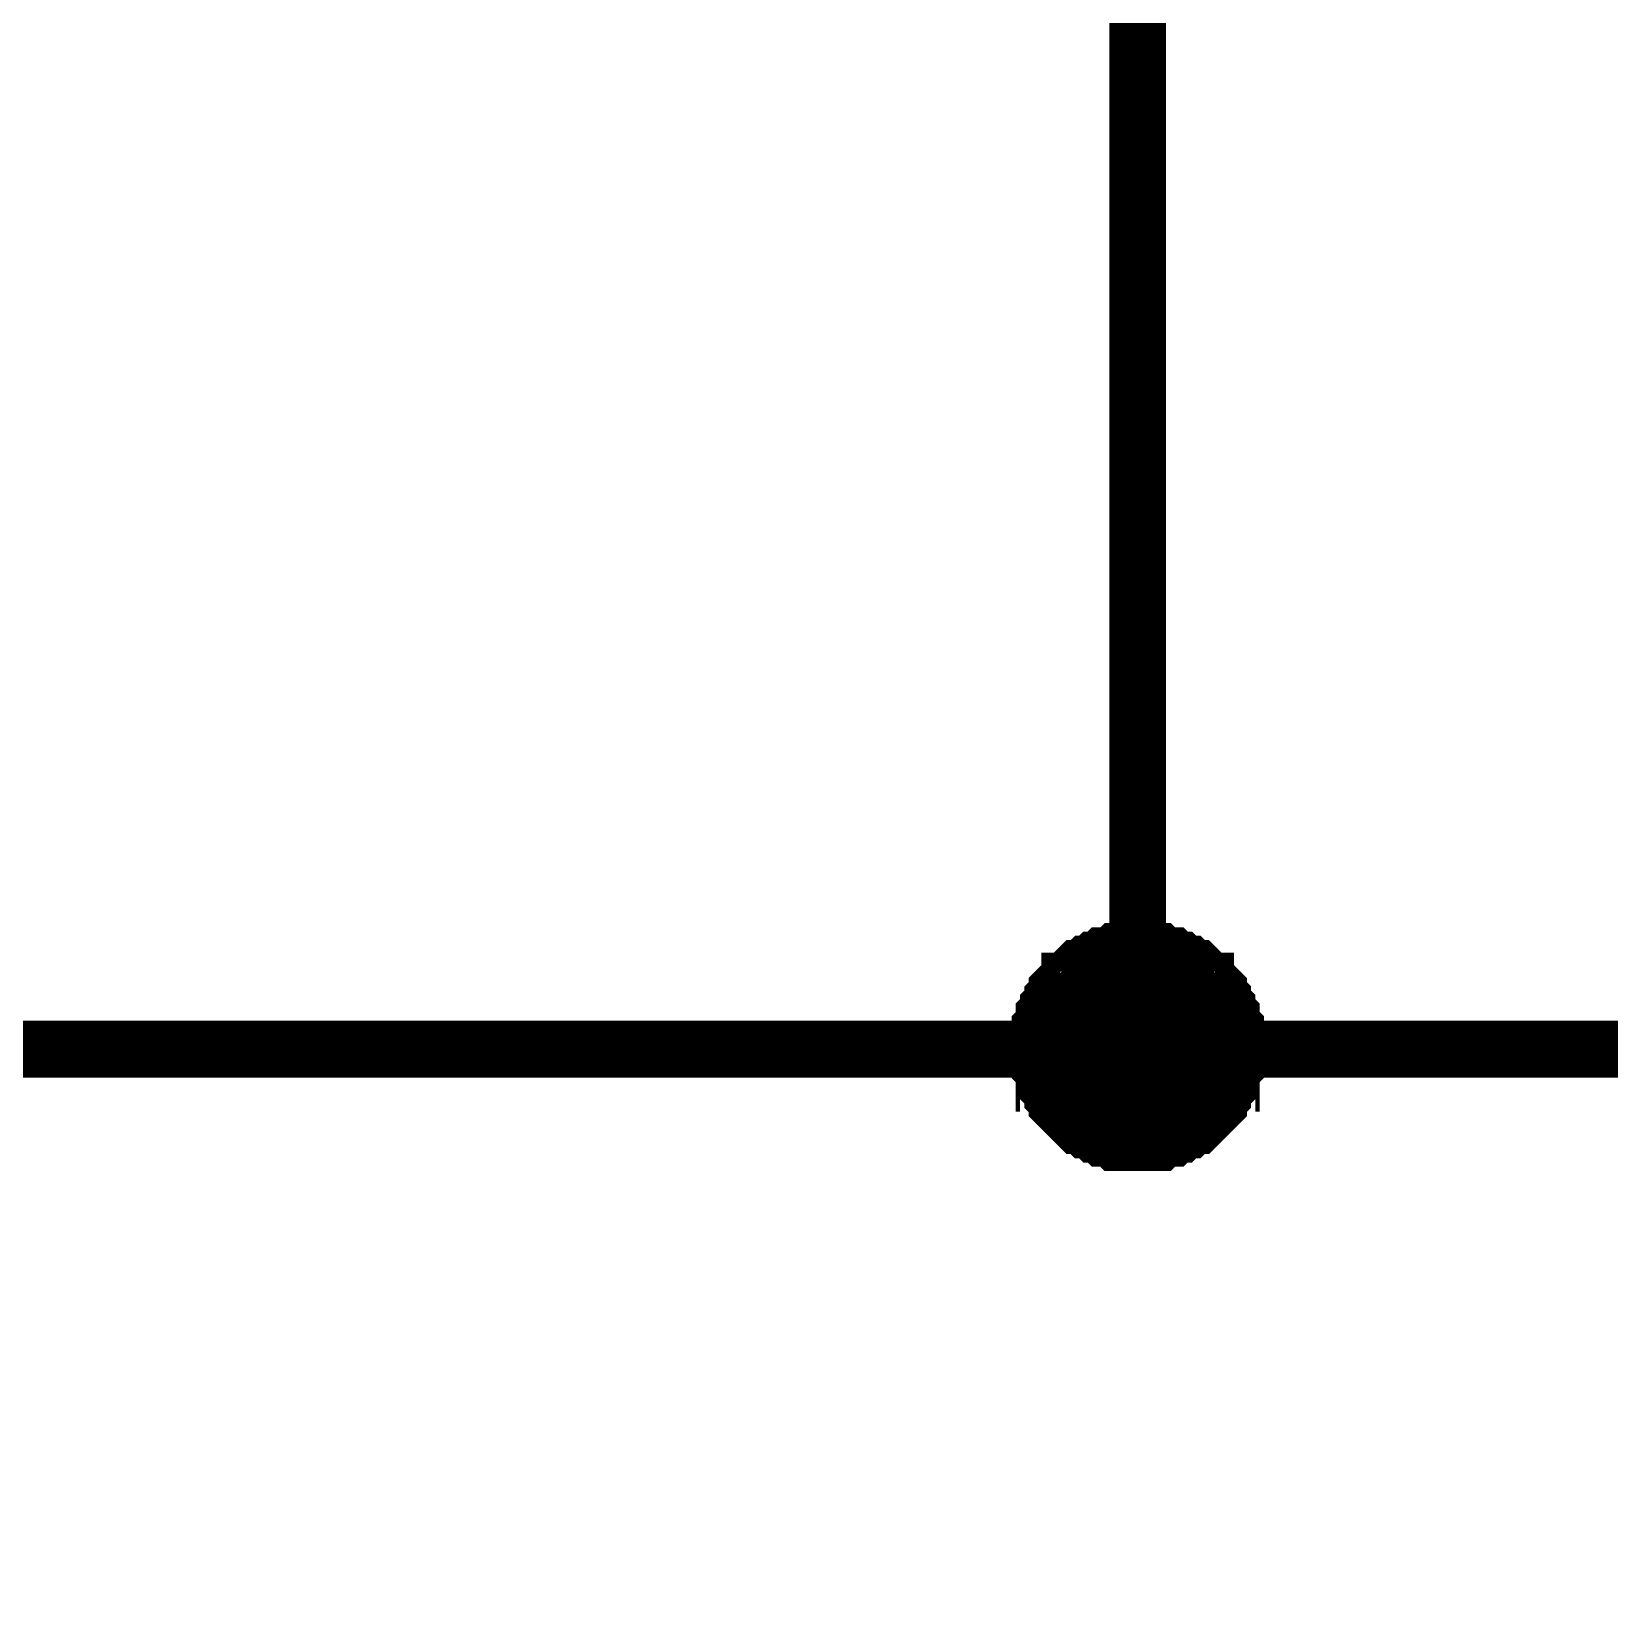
# Model space of a CAD drawing. Header units: millimetres. Extents: x 0 to 800, y 0 to 567.
# Drawn here: x 180.35 to 188.67, y 76.5 to 84.79 of the extents above; entities that cross this region are included whole.
import ezdxf

# ---------------------------------------------------------------- set-up
doc = ezdxf.new("R2010")
doc.units = ezdxf.units.MM
doc.layers.add('Sheet', color=255, linetype='Continuous')

msp = doc.modelspace()

# ---------------------------------------------------------------- linework, layer by layer
at = {"layer": 'Sheet'}
for points, const_width in [([(176.4834, 76.6486), (176.4834, 79.426), (176.4834, 79.426), (186.1823, 79.426), (205.1544, 79.426), (205.1544, 101.5784)], 0.2997), ([(186.1823, 87.064), (186.1823, 79.426)], 0.2997), ([(185.6671, 79.426), (185.6671, 79.4484), (185.6671, 79.4708), (185.6671, 79.5156), (185.6671, 79.538), (185.6895, 79.5604), (185.6895, 79.5828), (185.6895, 79.6052), (185.7119, 79.6276), (185.7119, 79.65), (185.7343, 79.6724), (185.7343, 79.6948), (185.7567, 79.7172), (185.7567, 79.7396), (185.7791, 79.762), (185.8015, 79.7844), (185.8239, 79.7844), (185.8239, 79.8068), (185.8463, 79.8292), (185.8687, 79.8516), (185.8911, 79.8516), (185.9135, 79.874), (185.9359, 79.874), (185.9583, 79.8964), (185.9807, 79.8964), (186.0031, 79.9188), (186.0255, 79.9188), (186.0479, 79.9188), (186.0703, 79.9412), (186.0927, 79.9412), (186.1375, 79.9412), (186.1599, 79.9412), (186.1823, 79.9412)], 0.2997), ([(185.6671, 79.426), (185.6671, 79.4484), (185.6671, 79.4708), (185.6671, 79.5156), (185.6671, 79.538), (185.6895, 79.5604), (185.6895, 79.5828), (185.6895, 79.6052), (185.7119, 79.6276), (185.7119, 79.65), (185.7343, 79.6724), (185.7343, 79.6948), (185.7567, 79.7172), (185.7567, 79.7396), (185.7791, 79.762), (185.8015, 79.7844), (185.8239, 79.7844), (185.8239, 79.8068), (185.8463, 79.8292), (185.8687, 79.8516), (185.8911, 79.8516), (185.9135, 79.874), (185.9359, 79.874), (185.9583, 79.8964), (185.9807, 79.8964), (186.0031, 79.9188), (186.0255, 79.9188), (186.0479, 79.9188), (186.0703, 79.9412), (186.0927, 79.9412), (186.1375, 79.9412), (186.1599, 79.9412), (186.1823, 79.9412)], 0.2997), ([(185.6671, 79.426), (185.6671, 79.4484), (185.6671, 79.4708), (185.6671, 79.5156), (185.6671, 79.538), (185.6895, 79.5604), (185.6895, 79.5828), (185.6895, 79.6052), (185.7119, 79.6276), (185.7119, 79.65), (185.7343, 79.6724), (185.7343, 79.6948), (185.7567, 79.7172), (185.7567, 79.7396), (185.7791, 79.762), (185.8015, 79.7844), (185.8239, 79.7844), (185.8239, 79.8068), (185.8463, 79.8292), (185.8687, 79.8516), (185.8911, 79.8516), (185.9135, 79.874), (185.9359, 79.874), (185.9583, 79.8964), (185.9807, 79.8964), (186.0031, 79.9188), (186.0255, 79.9188), (186.0479, 79.9188), (186.0703, 79.9412), (186.0927, 79.9412), (186.1375, 79.9412), (186.1599, 79.9412), (186.1823, 79.9412)], 0.2997), ([(185.6671, 79.426), (185.6671, 79.4484), (185.6671, 79.4708), (185.6671, 79.5156), (185.6671, 79.538), (185.6895, 79.5604), (185.6895, 79.5828), (185.6895, 79.6052), (185.7119, 79.6276), (185.7119, 79.65), (185.7343, 79.6724), (185.7343, 79.6948), (185.7567, 79.7172), (185.7567, 79.7396), (185.7791, 79.762), (185.8015, 79.7844), (185.8239, 79.7844), (185.8239, 79.8068), (185.8463, 79.8292), (185.8687, 79.8516), (185.8911, 79.8516), (185.9135, 79.874), (185.9359, 79.874), (185.9583, 79.8964), (185.9807, 79.8964), (186.0031, 79.9188), (186.0255, 79.9188), (186.0479, 79.9188), (186.0703, 79.9412), (186.0927, 79.9412), (186.1375, 79.9412), (186.1599, 79.9412), (186.1823, 79.9412)], 0.2997), ([(186.1823, 79.9412), (186.1823, 79.9412)], 0.2997), ([(186.1823, 79.9412), (186.2047, 79.9412), (186.2271, 79.9412), (186.2719, 79.9412), (186.2943, 79.9412), (186.3167, 79.9188), (186.3391, 79.9188), (186.3615, 79.9188), (186.3839, 79.8964), (186.4063, 79.8964), (186.4287, 79.874), (186.4511, 79.874), (186.4735, 79.8516), (186.4959, 79.8516), (186.5183, 79.8292), (186.5407, 79.8068), (186.5407, 79.7844), (186.5631, 79.7844), (186.5855, 79.762), (186.6079, 79.7396), (186.6079, 79.7172), (186.6303, 79.6948), (186.6303, 79.6724), (186.6527, 79.65), (186.6527, 79.6276), (186.6751, 79.6052), (186.6751, 79.5828), (186.6751, 79.5604), (186.6975, 79.538), (186.6975, 79.5156), (186.6975, 79.4708), (186.6975, 79.4484), (186.6975, 79.426)], 0.2997), ([(186.1823, 79.9412), (186.1823, 79.9412)], 0.2997), ([(186.1823, 79.9412), (186.2047, 79.9412), (186.2271, 79.9412), (186.2719, 79.9412), (186.2943, 79.9412), (186.3167, 79.9188), (186.3391, 79.9188), (186.3615, 79.9188), (186.3839, 79.8964), (186.4063, 79.8964), (186.4287, 79.874), (186.4511, 79.874), (186.4735, 79.8516), (186.4959, 79.8516), (186.5183, 79.8292), (186.5407, 79.8068), (186.5407, 79.7844), (186.5631, 79.7844), (186.5855, 79.762), (186.6079, 79.7396), (186.6079, 79.7172), (186.6303, 79.6948), (186.6303, 79.6724), (186.6527, 79.65), (186.6527, 79.6276), (186.6751, 79.6052), (186.6751, 79.5828), (186.6751, 79.5604), (186.6975, 79.538), (186.6975, 79.5156), (186.6975, 79.4708), (186.6975, 79.4484), (186.6975, 79.426)], 0.2997), ([(186.1823, 79.9412), (186.1823, 79.9412)], 0.2997), ([(186.1823, 79.9412), (186.2047, 79.9412), (186.2271, 79.9412), (186.2719, 79.9412), (186.2943, 79.9412), (186.3167, 79.9188), (186.3391, 79.9188), (186.3615, 79.9188), (186.3839, 79.8964), (186.4063, 79.8964), (186.4287, 79.874), (186.4511, 79.874), (186.4735, 79.8516), (186.4959, 79.8516), (186.5183, 79.8292), (186.5407, 79.8068), (186.5407, 79.7844), (186.5631, 79.7844), (186.5855, 79.762), (186.6079, 79.7396), (186.6079, 79.7172), (186.6303, 79.6948), (186.6303, 79.6724), (186.6527, 79.65), (186.6527, 79.6276), (186.6751, 79.6052), (186.6751, 79.5828), (186.6751, 79.5604), (186.6975, 79.538), (186.6975, 79.5156), (186.6975, 79.4708), (186.6975, 79.4484), (186.6975, 79.426)], 0.2997), ([(186.1823, 79.9412), (186.1823, 79.9412)], 0.2997), ([(186.1823, 79.9412), (186.2047, 79.9412), (186.2271, 79.9412), (186.2719, 79.9412), (186.2943, 79.9412), (186.3167, 79.9188), (186.3391, 79.9188), (186.3615, 79.9188), (186.3839, 79.8964), (186.4063, 79.8964), (186.4287, 79.874), (186.4511, 79.874), (186.4735, 79.8516), (186.4959, 79.8516), (186.5183, 79.8292), (186.5407, 79.8068), (186.5407, 79.7844), (186.5631, 79.7844), (186.5855, 79.762), (186.6079, 79.7396), (186.6079, 79.7172), (186.6303, 79.6948), (186.6303, 79.6724), (186.6527, 79.65), (186.6527, 79.6276), (186.6751, 79.6052), (186.6751, 79.5828), (186.6751, 79.5604), (186.6975, 79.538), (186.6975, 79.5156), (186.6975, 79.4708), (186.6975, 79.4484), (186.6975, 79.426)], 0.2997), ([(185.6671, 79.426), (185.6671, 79.4484), (185.6671, 79.4708), (185.6671, 79.5156), (185.6671, 79.538), (185.6895, 79.5604), (185.6895, 79.5828), (185.6895, 79.6052), (185.7119, 79.6276), (185.7119, 79.65), (185.7343, 79.6724), (185.7343, 79.6948), (185.7567, 79.7172), (185.7567, 79.7396), (185.7791, 79.762), (185.8015, 79.7844), (185.8239, 79.7844), (185.8239, 79.8068), (185.8463, 79.8292), (185.8687, 79.8516), (185.8911, 79.8516), (185.9135, 79.874), (185.9359, 79.874), (185.9583, 79.8964), (185.9807, 79.8964), (186.0031, 79.9188), (186.0255, 79.9188), (186.0479, 79.9188), (186.0703, 79.9412), (186.0927, 79.9412), (186.1375, 79.9412), (186.1599, 79.9412), (186.1823, 79.9412)], 0.0991), ([(185.6671, 79.426), (185.6671, 79.4484), (185.6671, 79.4708), (185.6671, 79.5156), (185.6671, 79.538), (185.6895, 79.5604), (185.6895, 79.5828), (185.6895, 79.6052), (185.7119, 79.6276), (185.7119, 79.65), (185.7343, 79.6724), (185.7343, 79.6948), (185.7567, 79.7172), (185.7567, 79.7396), (185.7791, 79.762), (185.8015, 79.7844), (185.8239, 79.7844), (185.8239, 79.8068), (185.8463, 79.8292), (185.8687, 79.8516), (185.8911, 79.8516), (185.9135, 79.874), (185.9359, 79.874), (185.9583, 79.8964), (185.9807, 79.8964), (186.0031, 79.9188), (186.0255, 79.9188), (186.0479, 79.9188), (186.0703, 79.9412), (186.0927, 79.9412), (186.1375, 79.9412), (186.1599, 79.9412), (186.1823, 79.9412)], 0.0991), ([(185.6671, 79.426), (185.6671, 79.4484), (185.6671, 79.4708), (185.6671, 79.5156), (185.6671, 79.538), (185.6895, 79.5604), (185.6895, 79.5828), (185.6895, 79.6052), (185.7119, 79.6276), (185.7119, 79.65), (185.7343, 79.6724), (185.7343, 79.6948), (185.7567, 79.7172), (185.7567, 79.7396), (185.7791, 79.762), (185.8015, 79.7844), (185.8239, 79.7844), (185.8239, 79.8068), (185.8463, 79.8292), (185.8687, 79.8516), (185.8911, 79.8516), (185.9135, 79.874), (185.9359, 79.874), (185.9583, 79.8964), (185.9807, 79.8964), (186.0031, 79.9188), (186.0255, 79.9188), (186.0479, 79.9188), (186.0703, 79.9412), (186.0927, 79.9412), (186.1375, 79.9412), (186.1599, 79.9412), (186.1823, 79.9412)], 0.0991), ([(185.6671, 79.426), (185.6671, 79.4484), (185.6671, 79.4708), (185.6671, 79.5156), (185.6671, 79.538), (185.6895, 79.5604), (185.6895, 79.5828), (185.6895, 79.6052), (185.7119, 79.6276), (185.7119, 79.65), (185.7343, 79.6724), (185.7343, 79.6948), (185.7567, 79.7172), (185.7567, 79.7396), (185.7791, 79.762), (185.8015, 79.7844), (185.8239, 79.7844), (185.8239, 79.8068), (185.8463, 79.8292), (185.8687, 79.8516), (185.8911, 79.8516), (185.9135, 79.874), (185.9359, 79.874), (185.9583, 79.8964), (185.9807, 79.8964), (186.0031, 79.9188), (186.0255, 79.9188), (186.0479, 79.9188), (186.0703, 79.9412), (186.0927, 79.9412), (186.1375, 79.9412), (186.1599, 79.9412), (186.1823, 79.9412)], 0.0991), ([(186.1823, 79.9412), (186.1823, 79.9412)], 0.0991), ([(186.1823, 79.9412), (186.2047, 79.9412), (186.2271, 79.9412), (186.2719, 79.9412), (186.2943, 79.9412), (186.3167, 79.9188), (186.3391, 79.9188), (186.3615, 79.9188), (186.3839, 79.8964), (186.4063, 79.8964), (186.4287, 79.874), (186.4511, 79.874), (186.4735, 79.8516), (186.4959, 79.8516), (186.5183, 79.8292), (186.5407, 79.8068), (186.5407, 79.7844), (186.5631, 79.7844), (186.5855, 79.762), (186.6079, 79.7396), (186.6079, 79.7172), (186.6303, 79.6948), (186.6303, 79.6724), (186.6527, 79.65), (186.6527, 79.6276), (186.6751, 79.6052), (186.6751, 79.5828), (186.6751, 79.5604), (186.6975, 79.538), (186.6975, 79.5156), (186.6975, 79.4708), (186.6975, 79.4484), (186.6975, 79.426)], 0.0991), ([(186.1823, 79.9412), (186.1823, 79.9412)], 0.0991), ([(186.1823, 79.9412), (186.2047, 79.9412), (186.2271, 79.9412), (186.2719, 79.9412), (186.2943, 79.9412), (186.3167, 79.9188), (186.3391, 79.9188), (186.3615, 79.9188), (186.3839, 79.8964), (186.4063, 79.8964), (186.4287, 79.874), (186.4511, 79.874), (186.4735, 79.8516), (186.4959, 79.8516), (186.5183, 79.8292), (186.5407, 79.8068), (186.5407, 79.7844), (186.5631, 79.7844), (186.5855, 79.762), (186.6079, 79.7396), (186.6079, 79.7172), (186.6303, 79.6948), (186.6303, 79.6724), (186.6527, 79.65), (186.6527, 79.6276), (186.6751, 79.6052), (186.6751, 79.5828), (186.6751, 79.5604), (186.6975, 79.538), (186.6975, 79.5156), (186.6975, 79.4708), (186.6975, 79.4484), (186.6975, 79.426)], 0.0991), ([(186.1823, 79.9412), (186.1823, 79.9412)], 0.0991), ([(186.1823, 79.9412), (186.2047, 79.9412), (186.2271, 79.9412), (186.2719, 79.9412), (186.2943, 79.9412), (186.3167, 79.9188), (186.3391, 79.9188), (186.3615, 79.9188), (186.3839, 79.8964), (186.4063, 79.8964), (186.4287, 79.874), (186.4511, 79.874), (186.4735, 79.8516), (186.4959, 79.8516), (186.5183, 79.8292), (186.5407, 79.8068), (186.5407, 79.7844), (186.5631, 79.7844), (186.5855, 79.762), (186.6079, 79.7396), (186.6079, 79.7172), (186.6303, 79.6948), (186.6303, 79.6724), (186.6527, 79.65), (186.6527, 79.6276), (186.6751, 79.6052), (186.6751, 79.5828), (186.6751, 79.5604), (186.6975, 79.538), (186.6975, 79.5156), (186.6975, 79.4708), (186.6975, 79.4484), (186.6975, 79.426)], 0.0991), ([(186.1823, 79.9412), (186.1823, 79.9412)], 0.0991), ([(186.1823, 79.9412), (186.2047, 79.9412), (186.2271, 79.9412), (186.2719, 79.9412), (186.2943, 79.9412), (186.3167, 79.9188), (186.3391, 79.9188), (186.3615, 79.9188), (186.3839, 79.8964), (186.4063, 79.8964), (186.4287, 79.874), (186.4511, 79.874), (186.4735, 79.8516), (186.4959, 79.8516), (186.5183, 79.8292), (186.5407, 79.8068), (186.5407, 79.7844), (186.5631, 79.7844), (186.5855, 79.762), (186.6079, 79.7396), (186.6079, 79.7172), (186.6303, 79.6948), (186.6303, 79.6724), (186.6527, 79.65), (186.6527, 79.6276), (186.6751, 79.6052), (186.6751, 79.5828), (186.6751, 79.5604), (186.6975, 79.538), (186.6975, 79.5156), (186.6975, 79.4708), (186.6975, 79.4484), (186.6975, 79.426)], 0.0991), ([(186.1823, 78.9333), (186.1599, 78.9333), (186.1375, 78.9333), (186.0927, 78.9333), (186.0703, 78.9333), (186.0479, 78.9557), (186.0255, 78.9557), (186.0031, 78.9557), (185.9807, 78.978), (185.9583, 78.978), (185.9359, 79.0004), (185.9135, 79.0004), (185.8911, 79.0228), (185.8687, 79.0228), (185.8463, 79.0452), (185.8239, 79.0676), (185.8239, 79.0676), (185.8015, 79.09), (185.7791, 79.1124), (185.7567, 79.1348), (185.7567, 79.1572), (185.7343, 79.1796), (185.7343, 79.202), (185.7119, 79.2244), (185.7119, 79.2468), (185.6895, 79.2468), (185.6895, 79.2916), (185.6895, 79.314), (185.6671, 79.3364), (185.6671, 79.3588), (185.6671, 79.3812), (185.6671, 79.4036), (185.6671, 79.426)], 0.2997), ([(185.6671, 79.426), (185.6671, 79.426)], 0.2997), ([(186.1823, 78.9333), (186.1599, 78.9333), (186.1375, 78.9333), (186.0927, 78.9333), (186.0703, 78.9333), (186.0479, 78.9557), (186.0255, 78.9557), (186.0031, 78.9557), (185.9807, 78.978), (185.9583, 78.978), (185.9359, 79.0004), (185.9135, 79.0004), (185.8911, 79.0228), (185.8687, 79.0228), (185.8463, 79.0452), (185.8239, 79.0676), (185.8239, 79.0676), (185.8015, 79.09), (185.7791, 79.1124), (185.7567, 79.1348), (185.7567, 79.1572), (185.7343, 79.1796), (185.7343, 79.202), (185.7119, 79.2244), (185.7119, 79.2468), (185.6895, 79.2468), (185.6895, 79.2916), (185.6895, 79.314), (185.6671, 79.3364), (185.6671, 79.3588), (185.6671, 79.3812), (185.6671, 79.4036), (185.6671, 79.426)], 0.2997), ([(185.6671, 79.426), (185.6671, 79.426)], 0.2997), ([(186.1823, 78.9333), (186.1599, 78.9333), (186.1375, 78.9333), (186.0927, 78.9333), (186.0703, 78.9333), (186.0479, 78.9557), (186.0255, 78.9557), (186.0031, 78.9557), (185.9807, 78.978), (185.9583, 78.978), (185.9359, 79.0004), (185.9135, 79.0004), (185.8911, 79.0228), (185.8687, 79.0228), (185.8463, 79.0452), (185.8239, 79.0676), (185.8239, 79.0676), (185.8015, 79.09), (185.7791, 79.1124), (185.7567, 79.1348), (185.7567, 79.1572), (185.7343, 79.1796), (185.7343, 79.202), (185.7119, 79.2244), (185.7119, 79.2468), (185.6895, 79.2468), (185.6895, 79.2916), (185.6895, 79.314), (185.6671, 79.3364), (185.6671, 79.3588), (185.6671, 79.3812), (185.6671, 79.4036), (185.6671, 79.426)], 0.2997), ([(185.6671, 79.426), (185.6671, 79.426)], 0.2997), ([(186.1823, 78.9333), (186.1599, 78.9333), (186.1375, 78.9333), (186.0927, 78.9333), (186.0703, 78.9333), (186.0479, 78.9557), (186.0255, 78.9557), (186.0031, 78.9557), (185.9807, 78.978), (185.9583, 78.978), (185.9359, 79.0004), (185.9135, 79.0004), (185.8911, 79.0228), (185.8687, 79.0228), (185.8463, 79.0452), (185.8239, 79.0676), (185.8239, 79.0676), (185.8015, 79.09), (185.7791, 79.1124), (185.7567, 79.1348), (185.7567, 79.1572), (185.7343, 79.1796), (185.7343, 79.202), (185.7119, 79.2244), (185.7119, 79.2468), (185.6895, 79.2468), (185.6895, 79.2916), (185.6895, 79.314), (185.6671, 79.3364), (185.6671, 79.3588), (185.6671, 79.3812), (185.6671, 79.4036), (185.6671, 79.426)], 0.2997), ([(185.6671, 79.426), (185.6671, 79.426)], 0.2997), ([(186.6975, 79.426), (186.6975, 79.4036), (186.6975, 79.3812), (186.6975, 79.3588), (186.6975, 79.3364), (186.6751, 79.314), (186.6751, 79.2916), (186.6751, 79.2468), (186.6527, 79.2468), (186.6527, 79.2244), (186.6303, 79.202), (186.6303, 79.1796), (186.6079, 79.1572), (186.6079, 79.1348), (186.5855, 79.1124), (186.5631, 79.09), (186.5407, 79.0676), (186.5407, 79.0676), (186.5183, 79.0452), (186.4959, 79.0228), (186.4735, 79.0228), (186.4511, 79.0004), (186.4287, 79.0004), (186.4063, 78.978), (186.3839, 78.978), (186.3615, 78.9557), (186.3391, 78.9557), (186.3167, 78.9557), (186.2943, 78.9333), (186.2719, 78.9333), (186.2271, 78.9333), (186.2047, 78.9333), (186.1823, 78.9333)], 0.2997), ([(186.6975, 79.426), (186.6975, 79.4036), (186.6975, 79.3812), (186.6975, 79.3588), (186.6975, 79.3364), (186.6751, 79.314), (186.6751, 79.2916), (186.6751, 79.2468), (186.6527, 79.2468), (186.6527, 79.2244), (186.6303, 79.202), (186.6303, 79.1796), (186.6079, 79.1572), (186.6079, 79.1348), (186.5855, 79.1124), (186.5631, 79.09), (186.5407, 79.0676), (186.5407, 79.0676), (186.5183, 79.0452), (186.4959, 79.0228), (186.4735, 79.0228), (186.4511, 79.0004), (186.4287, 79.0004), (186.4063, 78.978), (186.3839, 78.978), (186.3615, 78.9557), (186.3391, 78.9557), (186.3167, 78.9557), (186.2943, 78.9333), (186.2719, 78.9333), (186.2271, 78.9333), (186.2047, 78.9333), (186.1823, 78.9333)], 0.2997), ([(186.6975, 79.426), (186.6975, 79.4036), (186.6975, 79.3812), (186.6975, 79.3588), (186.6975, 79.3364), (186.6751, 79.314), (186.6751, 79.2916), (186.6751, 79.2468), (186.6527, 79.2468), (186.6527, 79.2244), (186.6303, 79.202), (186.6303, 79.1796), (186.6079, 79.1572), (186.6079, 79.1348), (186.5855, 79.1124), (186.5631, 79.09), (186.5407, 79.0676), (186.5407, 79.0676), (186.5183, 79.0452), (186.4959, 79.0228), (186.4735, 79.0228), (186.4511, 79.0004), (186.4287, 79.0004), (186.4063, 78.978), (186.3839, 78.978), (186.3615, 78.9557), (186.3391, 78.9557), (186.3167, 78.9557), (186.2943, 78.9333), (186.2719, 78.9333), (186.2271, 78.9333), (186.2047, 78.9333), (186.1823, 78.9333)], 0.2997), ([(186.6975, 79.426), (186.6975, 79.4036), (186.6975, 79.3812), (186.6975, 79.3588), (186.6975, 79.3364), (186.6751, 79.314), (186.6751, 79.2916), (186.6751, 79.2468), (186.6527, 79.2468), (186.6527, 79.2244), (186.6303, 79.202), (186.6303, 79.1796), (186.6079, 79.1572), (186.6079, 79.1348), (186.5855, 79.1124), (186.5631, 79.09), (186.5407, 79.0676), (186.5407, 79.0676), (186.5183, 79.0452), (186.4959, 79.0228), (186.4735, 79.0228), (186.4511, 79.0004), (186.4287, 79.0004), (186.4063, 78.978), (186.3839, 78.978), (186.3615, 78.9557), (186.3391, 78.9557), (186.3167, 78.9557), (186.2943, 78.9333), (186.2719, 78.9333), (186.2271, 78.9333), (186.2047, 78.9333), (186.1823, 78.9333)], 0.2997), ([(186.6975, 79.426), (186.6975, 79.426), (186.6975, 79.426), (186.6975, 79.426), (186.6975, 79.426), (186.6975, 79.426), (186.6975, 79.426), (186.6975, 79.426), (186.6975, 79.426), (186.6975, 79.426), (186.6975, 79.426), (186.6975, 79.426), (186.6975, 79.426), (186.6975, 79.426), (186.6975, 79.426), (186.6975, 79.426), (186.6975, 79.426), (186.6975, 79.426), (186.6975, 79.426), (186.6975, 79.426), (186.6975, 79.426), (186.6975, 79.426), (186.6975, 79.426), (186.6975, 79.426), (186.6975, 79.426), (186.6975, 79.426), (186.6975, 79.426), (186.6975, 79.426), (186.6975, 79.426), (186.6975, 79.426), (186.6975, 79.426), (186.6975, 79.426), (186.6975, 79.426)], 0.2997), ([(186.6975, 79.426), (186.6975, 79.426)], 0.2997), ([(186.6975, 79.426), (186.6975, 79.426), (186.6975, 79.426), (186.6975, 79.426), (186.6975, 79.426), (186.6975, 79.426), (186.6975, 79.426), (186.6975, 79.426), (186.6975, 79.426), (186.6975, 79.426), (186.6975, 79.426), (186.6975, 79.426), (186.6975, 79.426), (186.6975, 79.426), (186.6975, 79.426), (186.6975, 79.426), (186.6975, 79.426), (186.6975, 79.426), (186.6975, 79.426), (186.6975, 79.426), (186.6975, 79.426), (186.6975, 79.426), (186.6975, 79.426), (186.6975, 79.426), (186.6975, 79.426), (186.6975, 79.426), (186.6975, 79.426), (186.6975, 79.426), (186.6975, 79.426), (186.6975, 79.426), (186.6975, 79.426), (186.6975, 79.426), (186.6975, 79.426)], 0.2997), ([(186.6975, 79.426), (186.6975, 79.426)], 0.2997), ([(186.6975, 79.426), (186.6975, 79.426), (186.6975, 79.426), (186.6975, 79.426), (186.6975, 79.426), (186.6975, 79.426), (186.6975, 79.426), (186.6975, 79.426), (186.6975, 79.426), (186.6975, 79.426), (186.6975, 79.426), (186.6975, 79.426), (186.6975, 79.426), (186.6975, 79.426), (186.6975, 79.426), (186.6975, 79.426), (186.6975, 79.426), (186.6975, 79.426), (186.6975, 79.426), (186.6975, 79.426), (186.6975, 79.426), (186.6975, 79.426), (186.6975, 79.426), (186.6975, 79.426), (186.6975, 79.426), (186.6975, 79.426), (186.6975, 79.426), (186.6975, 79.426), (186.6975, 79.426), (186.6975, 79.426), (186.6975, 79.426), (186.6975, 79.426), (186.6975, 79.426)], 0.2997), ([(186.6975, 79.426), (186.6975, 79.426)], 0.2997), ([(186.6975, 79.426), (186.6975, 79.426), (186.6975, 79.426), (186.6975, 79.426), (186.6975, 79.426), (186.6975, 79.426), (186.6975, 79.426), (186.6975, 79.426), (186.6975, 79.426), (186.6975, 79.426), (186.6975, 79.426), (186.6975, 79.426), (186.6975, 79.426), (186.6975, 79.426), (186.6975, 79.426), (186.6975, 79.426), (186.6975, 79.426), (186.6975, 79.426), (186.6975, 79.426), (186.6975, 79.426), (186.6975, 79.426), (186.6975, 79.426), (186.6975, 79.426), (186.6975, 79.426), (186.6975, 79.426), (186.6975, 79.426), (186.6975, 79.426), (186.6975, 79.426), (186.6975, 79.426), (186.6975, 79.426), (186.6975, 79.426), (186.6975, 79.426), (186.6975, 79.426)], 0.2997), ([(186.6975, 79.426), (186.6975, 79.426)], 0.2997), ([(186.1823, 78.9333), (186.1599, 78.9333), (186.1375, 78.9333), (186.0927, 78.9333), (186.0703, 78.9333), (186.0479, 78.9557), (186.0255, 78.9557), (186.0031, 78.9557), (185.9807, 78.978), (185.9583, 78.978), (185.9359, 79.0004), (185.9135, 79.0004), (185.8911, 79.0228), (185.8687, 79.0228), (185.8463, 79.0452), (185.8239, 79.0676), (185.8239, 79.0676), (185.8015, 79.09), (185.7791, 79.1124), (185.7567, 79.1348), (185.7567, 79.1572), (185.7343, 79.1796), (185.7343, 79.202), (185.7119, 79.2244), (185.7119, 79.2468), (185.6895, 79.2468), (185.6895, 79.2916), (185.6895, 79.314), (185.6671, 79.3364), (185.6671, 79.3588), (185.6671, 79.3812), (185.6671, 79.4036), (185.6671, 79.426)], 0.0991), ([(185.6671, 79.426), (185.6671, 79.426)], 0.0991), ([(186.1823, 78.9333), (186.1599, 78.9333), (186.1375, 78.9333), (186.0927, 78.9333), (186.0703, 78.9333), (186.0479, 78.9557), (186.0255, 78.9557), (186.0031, 78.9557), (185.9807, 78.978), (185.9583, 78.978), (185.9359, 79.0004), (185.9135, 79.0004), (185.8911, 79.0228), (185.8687, 79.0228), (185.8463, 79.0452), (185.8239, 79.0676), (185.8239, 79.0676), (185.8015, 79.09), (185.7791, 79.1124), (185.7567, 79.1348), (185.7567, 79.1572), (185.7343, 79.1796), (185.7343, 79.202), (185.7119, 79.2244), (185.7119, 79.2468), (185.6895, 79.2468), (185.6895, 79.2916), (185.6895, 79.314), (185.6671, 79.3364), (185.6671, 79.3588), (185.6671, 79.3812), (185.6671, 79.4036), (185.6671, 79.426)], 0.0991), ([(185.6671, 79.426), (185.6671, 79.426)], 0.0991), ([(186.1823, 78.9333), (186.1599, 78.9333), (186.1375, 78.9333), (186.0927, 78.9333), (186.0703, 78.9333), (186.0479, 78.9557), (186.0255, 78.9557), (186.0031, 78.9557), (185.9807, 78.978), (185.9583, 78.978), (185.9359, 79.0004), (185.9135, 79.0004), (185.8911, 79.0228), (185.8687, 79.0228), (185.8463, 79.0452), (185.8239, 79.0676), (185.8239, 79.0676), (185.8015, 79.09), (185.7791, 79.1124), (185.7567, 79.1348), (185.7567, 79.1572), (185.7343, 79.1796), (185.7343, 79.202), (185.7119, 79.2244), (185.7119, 79.2468), (185.6895, 79.2468), (185.6895, 79.2916), (185.6895, 79.314), (185.6671, 79.3364), (185.6671, 79.3588), (185.6671, 79.3812), (185.6671, 79.4036), (185.6671, 79.426)], 0.0991), ([(185.6671, 79.426), (185.6671, 79.426)], 0.0991), ([(186.1823, 78.9333), (186.1599, 78.9333), (186.1375, 78.9333), (186.0927, 78.9333), (186.0703, 78.9333), (186.0479, 78.9557), (186.0255, 78.9557), (186.0031, 78.9557), (185.9807, 78.978), (185.9583, 78.978), (185.9359, 79.0004), (185.9135, 79.0004), (185.8911, 79.0228), (185.8687, 79.0228), (185.8463, 79.0452), (185.8239, 79.0676), (185.8239, 79.0676), (185.8015, 79.09), (185.7791, 79.1124), (185.7567, 79.1348), (185.7567, 79.1572), (185.7343, 79.1796), (185.7343, 79.202), (185.7119, 79.2244), (185.7119, 79.2468), (185.6895, 79.2468), (185.6895, 79.2916), (185.6895, 79.314), (185.6671, 79.3364), (185.6671, 79.3588), (185.6671, 79.3812), (185.6671, 79.4036), (185.6671, 79.426)], 0.0991), ([(185.6671, 79.426), (185.6671, 79.426)], 0.0991), ([(186.6975, 79.426), (186.6975, 79.4036), (186.6975, 79.3812), (186.6975, 79.3588), (186.6975, 79.3364), (186.6751, 79.314), (186.6751, 79.2916), (186.6751, 79.2468), (186.6527, 79.2468), (186.6527, 79.2244), (186.6303, 79.202), (186.6303, 79.1796), (186.6079, 79.1572), (186.6079, 79.1348), (186.5855, 79.1124), (186.5631, 79.09), (186.5407, 79.0676), (186.5407, 79.0676), (186.5183, 79.0452), (186.4959, 79.0228), (186.4735, 79.0228), (186.4511, 79.0004), (186.4287, 79.0004), (186.4063, 78.978), (186.3839, 78.978), (186.3615, 78.9557), (186.3391, 78.9557), (186.3167, 78.9557), (186.2943, 78.9333), (186.2719, 78.9333), (186.2271, 78.9333), (186.2047, 78.9333), (186.1823, 78.9333)], 0.0991), ([(186.6975, 79.426), (186.6975, 79.4036), (186.6975, 79.3812), (186.6975, 79.3588), (186.6975, 79.3364), (186.6751, 79.314), (186.6751, 79.2916), (186.6751, 79.2468), (186.6527, 79.2468), (186.6527, 79.2244), (186.6303, 79.202), (186.6303, 79.1796), (186.6079, 79.1572), (186.6079, 79.1348), (186.5855, 79.1124), (186.5631, 79.09), (186.5407, 79.0676), (186.5407, 79.0676), (186.5183, 79.0452), (186.4959, 79.0228), (186.4735, 79.0228), (186.4511, 79.0004), (186.4287, 79.0004), (186.4063, 78.978), (186.3839, 78.978), (186.3615, 78.9557), (186.3391, 78.9557), (186.3167, 78.9557), (186.2943, 78.9333), (186.2719, 78.9333), (186.2271, 78.9333), (186.2047, 78.9333), (186.1823, 78.9333)], 0.0991), ([(186.6975, 79.426), (186.6975, 79.4036), (186.6975, 79.3812), (186.6975, 79.3588), (186.6975, 79.3364), (186.6751, 79.314), (186.6751, 79.2916), (186.6751, 79.2468), (186.6527, 79.2468), (186.6527, 79.2244), (186.6303, 79.202), (186.6303, 79.1796), (186.6079, 79.1572), (186.6079, 79.1348), (186.5855, 79.1124), (186.5631, 79.09), (186.5407, 79.0676), (186.5407, 79.0676), (186.5183, 79.0452), (186.4959, 79.0228), (186.4735, 79.0228), (186.4511, 79.0004), (186.4287, 79.0004), (186.4063, 78.978), (186.3839, 78.978), (186.3615, 78.9557), (186.3391, 78.9557), (186.3167, 78.9557), (186.2943, 78.9333), (186.2719, 78.9333), (186.2271, 78.9333), (186.2047, 78.9333), (186.1823, 78.9333)], 0.0991), ([(186.6975, 79.426), (186.6975, 79.4036), (186.6975, 79.3812), (186.6975, 79.3588), (186.6975, 79.3364), (186.6751, 79.314), (186.6751, 79.2916), (186.6751, 79.2468), (186.6527, 79.2468), (186.6527, 79.2244), (186.6303, 79.202), (186.6303, 79.1796), (186.6079, 79.1572), (186.6079, 79.1348), (186.5855, 79.1124), (186.5631, 79.09), (186.5407, 79.0676), (186.5407, 79.0676), (186.5183, 79.0452), (186.4959, 79.0228), (186.4735, 79.0228), (186.4511, 79.0004), (186.4287, 79.0004), (186.4063, 78.978), (186.3839, 78.978), (186.3615, 78.9557), (186.3391, 78.9557), (186.3167, 78.9557), (186.2943, 78.9333), (186.2719, 78.9333), (186.2271, 78.9333), (186.2047, 78.9333), (186.1823, 78.9333)], 0.0991), ([(186.6975, 79.426), (186.6975, 79.426), (186.6975, 79.426), (186.6975, 79.426), (186.6975, 79.426), (186.6975, 79.426), (186.6975, 79.426), (186.6975, 79.426), (186.6975, 79.426), (186.6975, 79.426), (186.6975, 79.426), (186.6975, 79.426), (186.6975, 79.426), (186.6975, 79.426), (186.6975, 79.426), (186.6975, 79.426), (186.6975, 79.426), (186.6975, 79.426), (186.6975, 79.426), (186.6975, 79.426), (186.6975, 79.426), (186.6975, 79.426), (186.6975, 79.426), (186.6975, 79.426), (186.6975, 79.426), (186.6975, 79.426), (186.6975, 79.426), (186.6975, 79.426), (186.6975, 79.426), (186.6975, 79.426), (186.6975, 79.426), (186.6975, 79.426), (186.6975, 79.426)], 0.0991), ([(186.6975, 79.426), (186.6975, 79.426)], 0.0991), ([(186.6975, 79.426), (186.6975, 79.426), (186.6975, 79.426), (186.6975, 79.426), (186.6975, 79.426), (186.6975, 79.426), (186.6975, 79.426), (186.6975, 79.426), (186.6975, 79.426), (186.6975, 79.426), (186.6975, 79.426), (186.6975, 79.426), (186.6975, 79.426), (186.6975, 79.426), (186.6975, 79.426), (186.6975, 79.426), (186.6975, 79.426), (186.6975, 79.426), (186.6975, 79.426), (186.6975, 79.426), (186.6975, 79.426), (186.6975, 79.426), (186.6975, 79.426), (186.6975, 79.426), (186.6975, 79.426), (186.6975, 79.426), (186.6975, 79.426), (186.6975, 79.426), (186.6975, 79.426), (186.6975, 79.426), (186.6975, 79.426), (186.6975, 79.426), (186.6975, 79.426)], 0.0991), ([(186.6975, 79.426), (186.6975, 79.426)], 0.0991), ([(186.6975, 79.426), (186.6975, 79.426), (186.6975, 79.426), (186.6975, 79.426), (186.6975, 79.426), (186.6975, 79.426), (186.6975, 79.426), (186.6975, 79.426), (186.6975, 79.426), (186.6975, 79.426), (186.6975, 79.426), (186.6975, 79.426), (186.6975, 79.426), (186.6975, 79.426), (186.6975, 79.426), (186.6975, 79.426), (186.6975, 79.426), (186.6975, 79.426), (186.6975, 79.426), (186.6975, 79.426), (186.6975, 79.426), (186.6975, 79.426), (186.6975, 79.426), (186.6975, 79.426), (186.6975, 79.426), (186.6975, 79.426), (186.6975, 79.426), (186.6975, 79.426), (186.6975, 79.426), (186.6975, 79.426), (186.6975, 79.426), (186.6975, 79.426), (186.6975, 79.426)], 0.0991), ([(186.6975, 79.426), (186.6975, 79.426)], 0.0991), ([(186.6975, 79.426), (186.6975, 79.426), (186.6975, 79.426), (186.6975, 79.426), (186.6975, 79.426), (186.6975, 79.426), (186.6975, 79.426), (186.6975, 79.426), (186.6975, 79.426), (186.6975, 79.426), (186.6975, 79.426), (186.6975, 79.426), (186.6975, 79.426), (186.6975, 79.426), (186.6975, 79.426), (186.6975, 79.426), (186.6975, 79.426), (186.6975, 79.426), (186.6975, 79.426), (186.6975, 79.426), (186.6975, 79.426), (186.6975, 79.426), (186.6975, 79.426), (186.6975, 79.426), (186.6975, 79.426), (186.6975, 79.426), (186.6975, 79.426), (186.6975, 79.426), (186.6975, 79.426), (186.6975, 79.426), (186.6975, 79.426), (186.6975, 79.426), (186.6975, 79.426)], 0.0991), ([(186.6975, 79.426), (186.6975, 79.426)], 0.0991)]:
    msp.add_lwpolyline(points, dxfattribs=dict(at, const_width=const_width))
at = {"layer": 'Sheet', "const_width": 0.508}
msp.add_lwpolyline([(185.9181, 79.4432, 1), (186.4261, 79.4432, 1)], format="xyb", close=True, dxfattribs=at)

doc.saveas('drawing.dxf')
